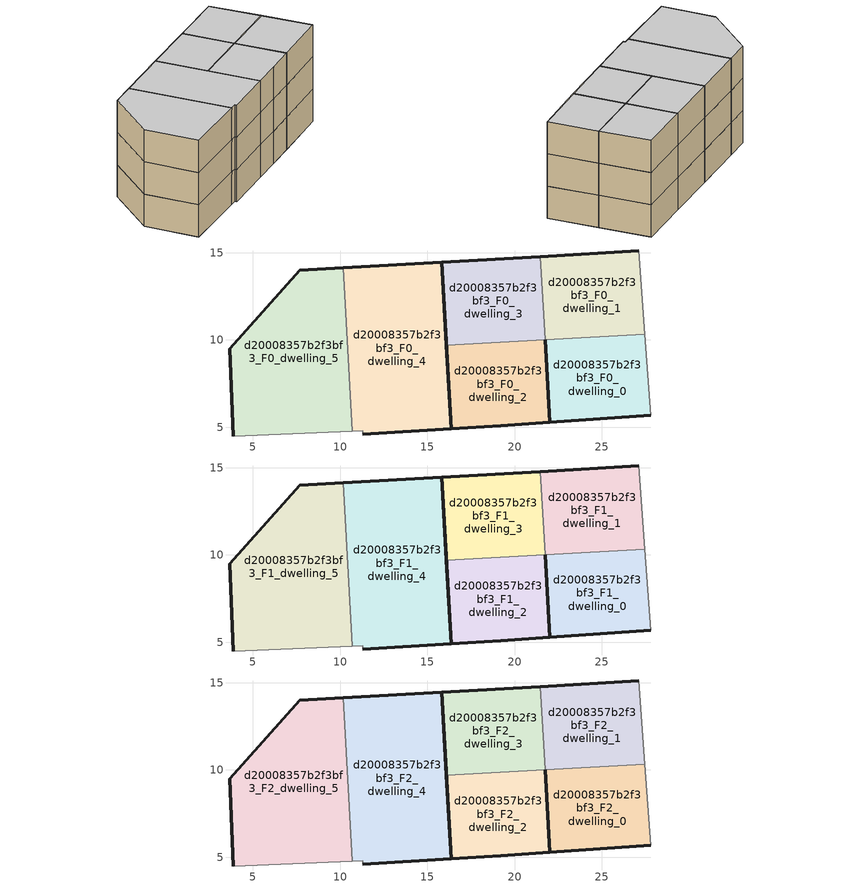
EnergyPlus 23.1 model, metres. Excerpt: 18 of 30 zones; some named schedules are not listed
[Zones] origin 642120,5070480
d20008357b2f3bf3_F0_dwelling_0
 floor ground (EU_floor_Construction): 27.79,5.69 27.45,10.34 21.74,10.02 22.01,5.29 z0
 wall outside (EU_wall_Construction): 27.79,5.69 22.01,5.29 21.74,10.02 z0:3
 wall adiabatic (EU_wall_Construction): 27.45,10.34 27.79,5.69 z0:3
 wall to d20008357b2f3bf3_F0_dwelling_1 (EU_wall_Construction): 21.74,10.02 27.45,10.34 z0:3
d20008357b2f3bf3_F0_dwelling_1
 floor ground (EU_floor_Construction): 27.45,10.34 27.09,15.09 21.48,14.78 21.74,10.02 z0
 wall outside (EU_wall_Construction): 21.48,14.78 27.09,15.09 z0:3
 wall adiabatic (EU_wall_Construction): 27.09,15.09 27.45,10.34 z0:3
 wall to d20008357b2f3bf3_F0_dwelling_3 (EU_wall_Construction): 21.75,10.02 21.48,14.78 z0:3
d20008357b2f3bf3_F0_dwelling_2
 floor ground (EU_floor_Construction): 22.01,5.29 21.74,10.02 16.08,9.7 16.35,4.91 19.19,5.09 z0
 wall outside (EU_wall_Construction): 21.74,10.02 22.01,5.29 19.19,5.09 16.35,4.91 16.08,9.7 z0:3
 wall to d20008357b2f3bf3_F0_dwelling_3 (EU_wall_Construction): 16.08,9.7 21.74,10.02 z0:3
d20008357b2f3bf3_F0_dwelling_3
 floor ground (EU_floor_Construction): 21.74,10.02 21.48,14.78 15.82,14.46 16.08,9.7 z0
 wall outside (EU_wall_Construction): 16.08,9.7 15.82,14.46 21.48,14.78 z0:3
d20008357b2f3bf3_F0_dwelling_4
 floor ground (EU_floor_Construction): 16.35,4.91 15.82,14.46 10.17,14.14 10.7,4.77 11.28,4.79 11.28,4.59 z0
 wall outside (EU_wall_Construction): 10.17,14.14 15.82,14.46 16.35,4.91 11.28,4.59 z0:3
 wall adiabatic (EU_wall_Construction): 11.28,4.59 11.28,4.79 10.7,4.77 z0:3
 wall to d20008357b2f3bf3_F0_dwelling_5 (EU_wall_Construction): 10.7,4.77 10.17,14.14 z0:3
d20008357b2f3bf3_F0_dwelling_5
 floor ground (EU_floor_Construction): 10.7,4.77 10.17,14.14 7.68,14 3.68,9.5 3.88,4.49 z0
 wall outside (EU_wall_Construction): 3.88,4.49 3.68,9.5 7.68,14 10.17,14.14 z0:3
 wall adiabatic (EU_wall_Construction): 10.7,4.77 3.88,4.49 z0:3
d20008357b2f3bf3_F1_dwelling_0
 floor to d20008357b2f3bf3_F0_dwelling_0 (EU_floor_Construction): 27.79,5.69 27.45,10.34 21.74,10.02 22.01,5.29 z3
 wall outside (EU_wall_Construction): 27.79,5.69 22.01,5.29 21.74,10.02 z3:6
 wall adiabatic (EU_wall_Construction): 27.45,10.34 27.79,5.69 z3:6
 wall to d20008357b2f3bf3_F1_dwelling_1 (EU_wall_Construction): 21.74,10.02 27.45,10.34 z3:6
d20008357b2f3bf3_F1_dwelling_1
 floor to d20008357b2f3bf3_F0_dwelling_1 (EU_floor_Construction): 27.45,10.34 27.09,15.09 21.48,14.78 21.74,10.02 z3
 wall outside (EU_wall_Construction): 21.48,14.78 27.09,15.09 z3:6
 wall adiabatic (EU_wall_Construction): 27.09,15.09 27.45,10.34 z3:6
 wall to d20008357b2f3bf3_F1_dwelling_3 (EU_wall_Construction): 21.75,10.02 21.48,14.78 z3:6
d20008357b2f3bf3_F1_dwelling_2
 floor to d20008357b2f3bf3_F0_dwelling_2 (EU_floor_Construction): 22.01,5.29 21.74,10.02 16.08,9.7 16.35,4.91 19.19,5.09 z3
 wall outside (EU_wall_Construction): 21.74,10.02 22.01,5.29 19.19,5.09 16.35,4.91 16.08,9.7 z3:6
 wall to d20008357b2f3bf3_F1_dwelling_3 (EU_wall_Construction): 16.08,9.7 21.74,10.02 z3:6
d20008357b2f3bf3_F1_dwelling_3
 floor to d20008357b2f3bf3_F0_dwelling_3 (EU_floor_Construction): 21.74,10.02 21.48,14.78 15.82,14.46 16.08,9.7 z3
 wall outside (EU_wall_Construction): 16.08,9.7 15.82,14.46 21.48,14.78 z3:6
d20008357b2f3bf3_F1_dwelling_4
 floor to d20008357b2f3bf3_F0_dwelling_4 (EU_floor_Construction): 16.35,4.91 15.82,14.46 10.17,14.14 10.7,4.77 11.28,4.79 11.28,4.59 z3
 wall outside (EU_wall_Construction): 10.17,14.14 15.82,14.46 16.35,4.91 11.28,4.59 z3:6
 wall adiabatic (EU_wall_Construction): 11.28,4.59 11.28,4.79 10.7,4.77 z3:6
 wall to d20008357b2f3bf3_F1_dwelling_5 (EU_wall_Construction): 10.7,4.77 10.17,14.14 z3:6
d20008357b2f3bf3_F1_dwelling_5
 floor to d20008357b2f3bf3_F0_dwelling_5 (EU_floor_Construction): 10.7,4.77 10.17,14.14 7.68,14 3.67,9.5 3.88,4.49 z3
 wall outside (EU_wall_Construction): 3.88,4.49 3.68,9.5 7.68,14 10.17,14.14 z3:6
 wall adiabatic (EU_wall_Construction): 10.7,4.77 3.88,4.49 z3:6
d20008357b2f3bf3_F2_dwelling_0
 floor to d20008357b2f3bf3_F1_dwelling_0 (EU_floor_Construction): 27.79,5.69 27.45,10.34 21.74,10.02 22.01,5.29 z6
 wall outside (EU_wall_Construction): 27.79,5.69 22.01,5.29 21.74,10.02 z6:9
 wall adiabatic (EU_wall_Construction): 27.45,10.34 27.79,5.69 z6:9
 wall to d20008357b2f3bf3_F2_dwelling_1 (EU_wall_Construction): 21.74,10.02 27.45,10.34 z6:9
 ceiling to d20008357b2f3bf3_F3_dwelling_0 (EU_floor_Construction): 27.45,10.34 27.79,5.69 22.01,5.29 21.74,10.02 z9
d20008357b2f3bf3_F2_dwelling_1
 floor to d20008357b2f3bf3_F1_dwelling_1 (EU_floor_Construction): 27.45,10.34 27.09,15.09 21.48,14.78 21.74,10.02 z6
 wall outside (EU_wall_Construction): 21.48,14.78 27.09,15.09 z6:9
 wall adiabatic (EU_wall_Construction): 27.09,15.09 27.45,10.34 z6:9
 wall to d20008357b2f3bf3_F2_dwelling_3 (EU_wall_Construction): 21.75,10.02 21.48,14.78 z6:9
 ceiling to d20008357b2f3bf3_F3_dwelling_1 (EU_floor_Construction): 27.09,15.09 27.45,10.34 21.74,10.02 21.48,14.78 z9
d20008357b2f3bf3_F2_dwelling_2
 floor to d20008357b2f3bf3_F1_dwelling_2 (EU_floor_Construction): 22.01,5.29 21.74,10.02 16.08,9.7 16.35,4.91 19.19,5.09 z6
 wall outside (EU_wall_Construction): 21.74,10.02 22.01,5.29 19.19,5.09 16.35,4.91 16.08,9.7 z6:9
 wall to d20008357b2f3bf3_F2_dwelling_3 (EU_wall_Construction): 16.08,9.7 21.74,10.02 z6:9
 ceiling to d20008357b2f3bf3_F3_dwelling_2 (EU_floor_Construction): 21.74,10.02 22.01,5.29 19.19,5.09 16.35,4.91 16.08,9.7 z9
d20008357b2f3bf3_F2_dwelling_3
 floor to d20008357b2f3bf3_F1_dwelling_3 (EU_floor_Construction): 21.74,10.02 21.48,14.78 15.82,14.46 16.08,9.7 z6
 wall outside (EU_wall_Construction): 16.08,9.7 15.82,14.46 21.48,14.78 z6:9
 ceiling to d20008357b2f3bf3_F3_dwelling_3 (EU_floor_Construction): 21.48,14.78 21.74,10.02 16.08,9.7 15.82,14.46 z9
d20008357b2f3bf3_F2_dwelling_4
 floor to d20008357b2f3bf3_F1_dwelling_4 (EU_floor_Construction): 16.35,4.91 15.82,14.46 10.17,14.14 10.7,4.77 11.28,4.79 11.28,4.59 z6
 wall outside (EU_wall_Construction): 10.17,14.14 15.82,14.46 16.35,4.91 11.28,4.59 z6:9
 wall adiabatic (EU_wall_Construction): 11.28,4.59 11.28,4.79 10.7,4.77 z6:9
 wall to d20008357b2f3bf3_F2_dwelling_5 (EU_wall_Construction): 10.7,4.77 10.17,14.14 z6:9
 ceiling to d20008357b2f3bf3_F3_dwelling_4 (EU_floor_Construction): 15.82,14.46 16.35,4.91 11.28,4.59 11.28,4.79 10.7,4.77 10.17,14.14 z9
d20008357b2f3bf3_F2_dwelling_5
 floor to d20008357b2f3bf3_F1_dwelling_5 (EU_floor_Construction): 10.7,4.77 10.17,14.14 7.68,14 3.67,9.5 3.88,4.49 z6
 wall outside (EU_wall_Construction): 3.88,4.49 3.68,9.5 7.68,14 10.17,14.14 z6:9
 wall adiabatic (EU_wall_Construction): 10.7,4.77 3.88,4.49 z6:9
 ceiling to d20008357b2f3bf3_F3_dwelling_5 (EU_floor_Construction): 10.17,14.14 10.7,4.77 3.88,4.49 3.67,9.5 7.68,14 z9
[Building]
EU S2 Campaign: North Axis=0; Terrain=City; Solar Distribution=FullExterior
[Site:Location]
Lyon-Bron: Latitude=45.75; Longitude=5; Time Zone=1; Elevation=198
[SizingPeriod:WeatherFileDays]
AnnualSizingPeriod: Begin Month=1; Begin Day of Month=1; End Month=12; End Day of Month=31; Day of Week for Start Day=Monday; Use Weather File Daylight Saving Period=No; Use Weather File Rain and Snow Indicators=No
[MATERIAL]
EU_InternalMass_Material: Roughness=MediumRough; Thickness=0.1; Conductivity=1; Density=1800; Specific Heat=900; Thermal Absorptance=0.9; Solar Absorptance=0.7; Visible Absorptance=0.7
[MATERIAL:NOMASS] Roughness=MediumRough; Thermal Absorptance=0.9; Solar Absorptance=0.7; Visible Absorptance=0.7
Name | Thermal Resistance
EU_wall_NoMass | 0.370959
EU_floor_NoMass | 0.443696
[CONSTRUCTION]
EU_wall_Construction: EU_wall_NoMass
EU_floor_Construction: EU_floor_NoMass
EU_InternalMass_Construction: EU_InternalMass_Material
[ZONE] Type=1; Multiplier=1; Ceiling Height=autocalculate; Floor Area=autocalculate; Part of Total Floor Area=Yes
Name | Volume
d20008357b2f3bf3_F0_dwelling_0; d20008357b2f3bf3_F1_dwelling_0; d20008357b2f3bf3_F2_dwelling_0 | 81.115
d20008357b2f3bf3_F0_dwelling_1; d20008357b2f3bf3_F1_dwelling_1; d20008357b2f3bf3_F2_dwelling_1 | 81.1143
d20008357b2f3bf3_F0_dwelling_2; d20008357b2f3bf3_F1_dwelling_2; d20008357b2f3bf3_F2_dwelling_2 | 81.1099
d20008357b2f3bf3_F0_dwelling_3 | 81.1172
d20008357b2f3bf3_F1_dwelling_3; d20008357b2f3bf3_F2_dwelling_3 | 81.1157
d20008357b2f3bf3_F0_dwelling_4; d20008357b2f3bf3_F1_dwelling_4; d20008357b2f3bf3_F2_dwelling_4 | 162.208
d20008357b2f3bf3_F0_dwelling_5; d20008357b2f3bf3_F1_dwelling_5; d20008357b2f3bf3_F2_dwelling_5 | 162.224
[INTERNALMASS] Construction=EU_InternalMass_Construction
Name | Zone or ZoneList | Surface Area
d20008357b2f3bf3_F0_dwelling_0_EU_InternalMass | d20008357b2f3bf3_F0_dwelling_0 | 27.0382
d20008357b2f3bf3_F0_dwelling_1_EU_InternalMass | d20008357b2f3bf3_F0_dwelling_1 | 27.0381
d20008357b2f3bf3_F0_dwelling_2_EU_InternalMass | d20008357b2f3bf3_F0_dwelling_2 | 27.0368
d20008357b2f3bf3_F0_dwelling_3_EU_InternalMass | d20008357b2f3bf3_F0_dwelling_3 | 27.0387
d20008357b2f3bf3_F0_dwelling_4_EU_InternalMass | d20008357b2f3bf3_F0_dwelling_4 | 54.0694
d20008357b2f3bf3_F0_dwelling_5_EU_InternalMass | d20008357b2f3bf3_F0_dwelling_5 | 54.0746
d20008357b2f3bf3_F1_dwelling_0_EU_InternalMass | d20008357b2f3bf3_F1_dwelling_0 | 27.0382
d20008357b2f3bf3_F1_dwelling_1_EU_InternalMass | d20008357b2f3bf3_F1_dwelling_1 | 27.0381
d20008357b2f3bf3_F1_dwelling_2_EU_InternalMass | d20008357b2f3bf3_F1_dwelling_2 | 27.0368
d20008357b2f3bf3_F1_dwelling_3_EU_InternalMass | d20008357b2f3bf3_F1_dwelling_3 | 27.0387
d20008357b2f3bf3_F1_dwelling_4_EU_InternalMass | d20008357b2f3bf3_F1_dwelling_4 | 54.0694
d20008357b2f3bf3_F1_dwelling_5_EU_InternalMass | d20008357b2f3bf3_F1_dwelling_5 | 54.0746
d20008357b2f3bf3_F2_dwelling_0_EU_InternalMass | d20008357b2f3bf3_F2_dwelling_0 | 27.0382
d20008357b2f3bf3_F2_dwelling_1_EU_InternalMass | d20008357b2f3bf3_F2_dwelling_1 | 27.0381
d20008357b2f3bf3_F2_dwelling_2_EU_InternalMass | d20008357b2f3bf3_F2_dwelling_2 | 27.0368
d20008357b2f3bf3_F2_dwelling_3_EU_InternalMass | d20008357b2f3bf3_F2_dwelling_3 | 27.0387
d20008357b2f3bf3_F2_dwelling_4_EU_InternalMass | d20008357b2f3bf3_F2_dwelling_4 | 54.0694
d20008357b2f3bf3_F2_dwelling_5_EU_InternalMass | d20008357b2f3bf3_F2_dwelling_5 | 54.0746
[OTHEREQUIPMENT] Fuel Type=Electricity; Design Level Calculation Method=Watts/Area; Power per Zone Floor Area=1; Fraction Latent=0; Fraction Radiant=0; Fraction Lost=0; Carbon Dioxide Generation Rate=0; EndUse Subcategory=EU_Step8_InternalGains
Name | Zone or ZoneList or Space or SpaceList | Schedule
EU_Step8_InternalGain_d20008357b2f3bf3_F0_dwelling_0_f000 | d20008357b2f3bf3_F0_dwelling_0 | EU_Step8_GainSchedule_d20008357b2f3bf3_F0_dwelling_0_f000
EU_Step8_InternalGain_d20008357b2f3bf3_F0_dwelling_1_f000 | d20008357b2f3bf3_F0_dwelling_1 | EU_Step8_GainSchedule_d20008357b2f3bf3_F0_dwelling_1_f000
EU_Step8_InternalGain_d20008357b2f3bf3_F0_dwelling_2_f000 | d20008357b2f3bf3_F0_dwelling_2 | EU_Step8_GainSchedule_d20008357b2f3bf3_F0_dwelling_2_f000
EU_Step8_InternalGain_d20008357b2f3bf3_F0_dwelling_3_f000 | d20008357b2f3bf3_F0_dwelling_3 | EU_Step8_GainSchedule_d20008357b2f3bf3_F0_dwelling_3_f000
EU_Step8_InternalGain_d20008357b2f3bf3_F0_dwelling_4_f000 | d20008357b2f3bf3_F0_dwelling_4 | EU_Step8_GainSchedule_d20008357b2f3bf3_F0_dwelling_4_f000
EU_Step8_InternalGain_d20008357b2f3bf3_F0_dwelling_5_f000 | d20008357b2f3bf3_F0_dwelling_5 | EU_Step8_GainSchedule_d20008357b2f3bf3_F0_dwelling_5_f000
EU_Step8_InternalGain_d20008357b2f3bf3_F1_dwelling_0_f000 | d20008357b2f3bf3_F1_dwelling_0 | EU_Step8_GainSchedule_d20008357b2f3bf3_F1_dwelling_0_f000
EU_Step8_InternalGain_d20008357b2f3bf3_F1_dwelling_1_f000 | d20008357b2f3bf3_F1_dwelling_1 | EU_Step8_GainSchedule_d20008357b2f3bf3_F1_dwelling_1_f000
EU_Step8_InternalGain_d20008357b2f3bf3_F1_dwelling_2_f000 | d20008357b2f3bf3_F1_dwelling_2 | EU_Step8_GainSchedule_d20008357b2f3bf3_F1_dwelling_2_f000
EU_Step8_InternalGain_d20008357b2f3bf3_F1_dwelling_3_f000 | d20008357b2f3bf3_F1_dwelling_3 | EU_Step8_GainSchedule_d20008357b2f3bf3_F1_dwelling_3_f000
EU_Step8_InternalGain_d20008357b2f3bf3_F1_dwelling_4_f000 | d20008357b2f3bf3_F1_dwelling_4 | EU_Step8_GainSchedule_d20008357b2f3bf3_F1_dwelling_4_f000
EU_Step8_InternalGain_d20008357b2f3bf3_F1_dwelling_5_f000 | d20008357b2f3bf3_F1_dwelling_5 | EU_Step8_GainSchedule_d20008357b2f3bf3_F1_dwelling_5_f000
EU_Step8_InternalGain_d20008357b2f3bf3_F2_dwelling_0_f000 | d20008357b2f3bf3_F2_dwelling_0 | EU_Step8_GainSchedule_d20008357b2f3bf3_F2_dwelling_0_f000
EU_Step8_InternalGain_d20008357b2f3bf3_F2_dwelling_1_f000 | d20008357b2f3bf3_F2_dwelling_1 | EU_Step8_GainSchedule_d20008357b2f3bf3_F2_dwelling_1_f000
EU_Step8_InternalGain_d20008357b2f3bf3_F2_dwelling_2_f000 | d20008357b2f3bf3_F2_dwelling_2 | EU_Step8_GainSchedule_d20008357b2f3bf3_F2_dwelling_2_f000
EU_Step8_InternalGain_d20008357b2f3bf3_F2_dwelling_3_f000 | d20008357b2f3bf3_F2_dwelling_3 | EU_Step8_GainSchedule_d20008357b2f3bf3_F2_dwelling_3_f000
EU_Step8_InternalGain_d20008357b2f3bf3_F2_dwelling_4_f000 | d20008357b2f3bf3_F2_dwelling_4 | EU_Step8_GainSchedule_d20008357b2f3bf3_F2_dwelling_4_f000
EU_Step8_InternalGain_d20008357b2f3bf3_F2_dwelling_5_f000 | d20008357b2f3bf3_F2_dwelling_5 | EU_Step8_GainSchedule_d20008357b2f3bf3_F2_dwelling_5_f000
[ZONEVENTILATION:DESIGNFLOWRATE] Schedule=EU_AlwaysOn; Design Flow Rate Calculation Method=AirChanges/Hour; Air Changes per Hour=0.44192; Ventilation Type=Natural; Fan Pressure Rise=0; Fan Total Efficiency=1; Constant Term Coefficient=1; Temperature Term Coefficient=0; Velocity Term Coefficient=0; Velocity Squared Term Coefficient=0; Minimum Indoor Temperature=-100; Maximum Indoor Temperature=100; Delta Temperature=-100; Minimum Outdoor Temperature=-100; Maximum Outdoor Temperature=100; Maximum Wind Speed=40
Name | Zone or ZoneList or Space or SpaceList
EU_ConstantAir_d20008357b2f3bf3_F0_dwelling_0 | d20008357b2f3bf3_F0_dwelling_0
EU_ConstantAir_d20008357b2f3bf3_F0_dwelling_1 | d20008357b2f3bf3_F0_dwelling_1
EU_ConstantAir_d20008357b2f3bf3_F0_dwelling_2 | d20008357b2f3bf3_F0_dwelling_2
EU_ConstantAir_d20008357b2f3bf3_F0_dwelling_3 | d20008357b2f3bf3_F0_dwelling_3
EU_ConstantAir_d20008357b2f3bf3_F0_dwelling_4 | d20008357b2f3bf3_F0_dwelling_4
EU_ConstantAir_d20008357b2f3bf3_F0_dwelling_5 | d20008357b2f3bf3_F0_dwelling_5
EU_ConstantAir_d20008357b2f3bf3_F1_dwelling_0 | d20008357b2f3bf3_F1_dwelling_0
EU_ConstantAir_d20008357b2f3bf3_F1_dwelling_1 | d20008357b2f3bf3_F1_dwelling_1
EU_ConstantAir_d20008357b2f3bf3_F1_dwelling_2 | d20008357b2f3bf3_F1_dwelling_2
EU_ConstantAir_d20008357b2f3bf3_F1_dwelling_3 | d20008357b2f3bf3_F1_dwelling_3
EU_ConstantAir_d20008357b2f3bf3_F1_dwelling_4 | d20008357b2f3bf3_F1_dwelling_4
EU_ConstantAir_d20008357b2f3bf3_F1_dwelling_5 | d20008357b2f3bf3_F1_dwelling_5
EU_ConstantAir_d20008357b2f3bf3_F2_dwelling_0 | d20008357b2f3bf3_F2_dwelling_0
EU_ConstantAir_d20008357b2f3bf3_F2_dwelling_1 | d20008357b2f3bf3_F2_dwelling_1
EU_ConstantAir_d20008357b2f3bf3_F2_dwelling_2 | d20008357b2f3bf3_F2_dwelling_2
EU_ConstantAir_d20008357b2f3bf3_F2_dwelling_3 | d20008357b2f3bf3_F2_dwelling_3
EU_ConstantAir_d20008357b2f3bf3_F2_dwelling_4 | d20008357b2f3bf3_F2_dwelling_4
EU_ConstantAir_d20008357b2f3bf3_F2_dwelling_5 | d20008357b2f3bf3_F2_dwelling_5
[HVACTEMPLATE:THERMOSTAT] Constant Heating Setpoint=20; Constant Cooling Setpoint=50
EU_HeatOnly_d20008357b2f3bf3_F0_dwelling_0; EU_HeatOnly_d20008357b2f3bf3_F0_dwelling_1; EU_HeatOnly_d20008357b2f3bf3_F0_dwelling_2; EU_HeatOnly_d20008357b2f3bf3_F0_dwelling_3; EU_HeatOnly_d20008357b2f3bf3_F0_dwelling_4; EU_HeatOnly_d20008357b2f3bf3_F0_dwelling_5; EU_HeatOnly_d20008357b2f3bf3_F1_dwelling_0; EU_HeatOnly_d20008357b2f3bf3_F1_dwelling_1; EU_HeatOnly_d20008357b2f3bf3_F1_dwelling_2; EU_HeatOnly_d20008357b2f3bf3_F1_dwelling_3; EU_HeatOnly_d20008357b2f3bf3_F1_dwelling_4; EU_HeatOnly_d20008357b2f3bf3_F1_dwelling_5; EU_HeatOnly_d20008357b2f3bf3_F2_dwelling_0; EU_HeatOnly_d20008357b2f3bf3_F2_dwelling_1; EU_HeatOnly_d20008357b2f3bf3_F2_dwelling_2; EU_HeatOnly_d20008357b2f3bf3_F2_dwelling_3; EU_HeatOnly_d20008357b2f3bf3_F2_dwelling_4; EU_HeatOnly_d20008357b2f3bf3_F2_dwelling_5; EU_HeatOnly_d20008357b2f3bf3_F3_dwelling_0; EU_HeatOnly_d20008357b2f3bf3_F3_dwelling_1; EU_HeatOnly_d20008357b2f3bf3_F3_dwelling_2; EU_HeatOnly_d20008357b2f3bf3_F3_dwelling_3; EU_HeatOnly_d20008357b2f3bf3_F3_dwelling_4; EU_HeatOnly_d20008357b2f3bf3_F3_dwelling_5; EU_HeatOnly_d20008357b2f3bf3_F4_dwelling_0; EU_HeatOnly_d20008357b2f3bf3_F4_dwelling_1; EU_HeatOnly_d20008357b2f3bf3_F4_dwelling_2; EU_HeatOnly_d20008357b2f3bf3_F4_dwelling_3; EU_HeatOnly_d20008357b2f3bf3_F4_dwelling_4; EU_HeatOnly_d20008357b2f3bf3_F4_dwelling_5
[HVACTEMPLATE:ZONE:IDEALLOADSAIRSYSTEM] System Availability Schedule=EU_AlwaysOn; Maximum Heating Supply Air Temperature=50; Minimum Cooling Supply Air Temperature=13; Maximum Heating Supply Air Humidity Ratio=0.0156; Minimum Cooling Supply Air Humidity Ratio=0.0077; Heating Limit=NoLimit; Cooling Limit=NoLimit; Heating Availability Schedule=EU_AlwaysOn; Cooling Availability Schedule=EU_CoolingOff; Dehumidification Control Type=ConstantSensibleHeatRatio; Cooling Sensible Heat Ratio=0.7; Dehumidification Setpoint=60; Humidification Control Type=None; Humidification Setpoint=30; Outdoor Air Method=None; Outdoor Air Flow Rate per Person=0.00944; Outdoor Air Flow Rate per Zone Floor Area=0; Outdoor Air Flow Rate per Zone=0; Demand Controlled Ventilation Type=None; Outdoor Air Economizer Type=NoEconomizer; Heat Recovery Type=None; Sensible Heat Recovery Effectiveness=0.7; Latent Heat Recovery Effectiveness=0.65
Name | Template Thermostat
d20008357b2f3bf3_F0_dwelling_0 | EU_HeatOnly_d20008357b2f3bf3_F0_dwelling_0
d20008357b2f3bf3_F0_dwelling_1 | EU_HeatOnly_d20008357b2f3bf3_F0_dwelling_1
d20008357b2f3bf3_F0_dwelling_2 | EU_HeatOnly_d20008357b2f3bf3_F0_dwelling_2
d20008357b2f3bf3_F0_dwelling_3 | EU_HeatOnly_d20008357b2f3bf3_F0_dwelling_3
d20008357b2f3bf3_F0_dwelling_4 | EU_HeatOnly_d20008357b2f3bf3_F0_dwelling_4
d20008357b2f3bf3_F0_dwelling_5 | EU_HeatOnly_d20008357b2f3bf3_F0_dwelling_5
d20008357b2f3bf3_F1_dwelling_0 | EU_HeatOnly_d20008357b2f3bf3_F1_dwelling_0
d20008357b2f3bf3_F1_dwelling_1 | EU_HeatOnly_d20008357b2f3bf3_F1_dwelling_1
d20008357b2f3bf3_F1_dwelling_2 | EU_HeatOnly_d20008357b2f3bf3_F1_dwelling_2
d20008357b2f3bf3_F1_dwelling_3 | EU_HeatOnly_d20008357b2f3bf3_F1_dwelling_3
d20008357b2f3bf3_F1_dwelling_4 | EU_HeatOnly_d20008357b2f3bf3_F1_dwelling_4
d20008357b2f3bf3_F1_dwelling_5 | EU_HeatOnly_d20008357b2f3bf3_F1_dwelling_5
d20008357b2f3bf3_F2_dwelling_0 | EU_HeatOnly_d20008357b2f3bf3_F2_dwelling_0
d20008357b2f3bf3_F2_dwelling_1 | EU_HeatOnly_d20008357b2f3bf3_F2_dwelling_1
d20008357b2f3bf3_F2_dwelling_2 | EU_HeatOnly_d20008357b2f3bf3_F2_dwelling_2
d20008357b2f3bf3_F2_dwelling_3 | EU_HeatOnly_d20008357b2f3bf3_F2_dwelling_3
